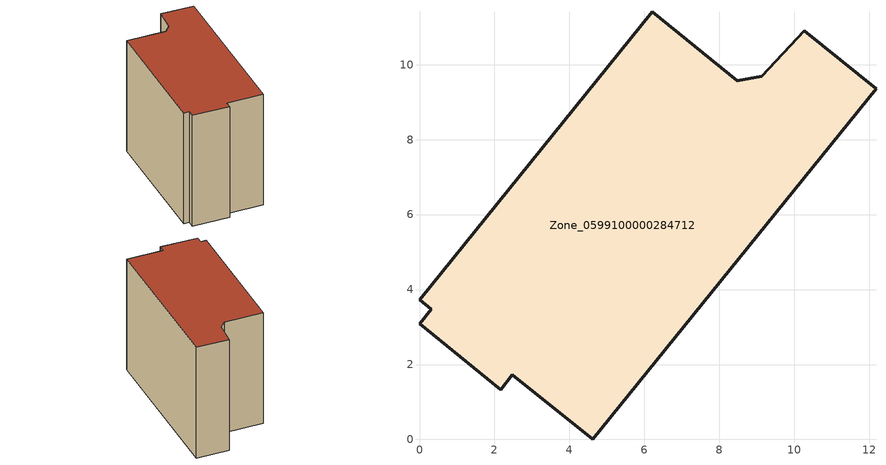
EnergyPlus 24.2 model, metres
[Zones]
Zone_0599100000284712
 floor ground (C_G): 2.17,1.33 0.01,3.08 0.32,3.47 0,3.73 6.21,11.42 8.48,9.57 9.13,9.69 10.27,10.9 12.18,9.36 4.62,0 2.48,1.72 z0
 wall outside (C_F): 0.01,3.08 2.17,1.33 2.48,1.72 4.62,0 12.18,9.36 10.27,10.9 9.13,9.69 8.48,9.57 6.21,11.42 0,3.73 0.32,3.47 0.01,3.08 z0:9.05
 roof outside (C_R): 9.13,9.69 8.48,9.57 6.21,11.42 0,3.73 0.32,3.47 0.01,3.08 2.17,1.33 2.48,1.72 4.62,0 12.18,9.36 10.27,10.9 z9.05
[BUILDING]
Pand.0599100000284712: North Axis=0; Terrain=City; Loads Convergence Tolerance Value=0.04; Temperature Convergence Tolerance Value=0.4; Solar Distribution=FullExterior; Maximum Number of Warmup Days=25; Minimum Number of Warmup Days=1
[Site:Location]
Rotterdam.The.Hague.AP_ZH_NLD Design_Conditions: Latitude=51.96; Longitude=4.45; Time Zone=1; Elevation=-4.5
[SITE:GROUNDTEMPERATURE:BUILDINGSURFACE]
18, 18, 18, 18, 18, 18, 18, 18, 18, 18, 18, 18
[MATERIAL] Thermal Absorptance=0.9; Solar Absorptance=0.7; Visible Absorptance=0.7
Name | Roughness | Thickness | Conductivity | Density | Specific Heat
G.TI.1946-1964 | MediumSmooth | 0.15 | 1 | 540 | 1210
F.TI.1946-1964 | Rough | 0.3 | 0.857143 | 1920 | 840
R.TI.1946-1964 | MediumRough | 0.2 | 0.277778 | 1500 | 1000
[CONSTRUCTION]
C_G: G.TI.1946-1964
C_F: F.TI.1946-1964
C_R: R.TI.1946-1964
[ZONE]
Zone_0599100000284712: Type=1; Multiplier=1; Ceiling Height=Autocalculate; Volume=Autocalculate; Floor Area=autocalculate; Part of Total Floor Area=Yes
[ZONEINFILTRATION:DESIGNFLOWRATE]
Infil_Zone_0599100000284712: Zone or ZoneList or Space or SpaceList=Zone_0599100000284712; Schedule=AlwaysOn; Design Flow Rate Calculation Method=Flow/Area; Flow Rate per Floor Area=0.003; Constant Term Coefficient=1; Temperature Term Coefficient=0; Velocity Term Coefficient=0; Velocity Squared Term Coefficient=0
[HVACTEMPLATE:ZONE:IDEALLOADSAIRSYSTEM]
Zone_0599100000284712: Maximum Heating Supply Air Temperature=50; Minimum Cooling Supply Air Temperature=13; Maximum Heating Supply Air Humidity Ratio=0.0156; Minimum Cooling Supply Air Humidity Ratio=0.0077; Heating Limit=NoLimit; Cooling Limit=NoLimit; Dehumidification Control Type=ConstantSensibleHeatRatio; Cooling Sensible Heat Ratio=0.7; Dehumidification Setpoint=60; Humidification Control Type=None; Humidification Setpoint=30; Outdoor Air Method=None; Outdoor Air Flow Rate per Person=0.00944; Outdoor Air Flow Rate per Zone Floor Area=0; Outdoor Air Flow Rate per Zone=0; Demand Controlled Ventilation Type=None; Outdoor Air Economizer Type=NoEconomizer; Heat Recovery Type=None; Sensible Heat Recovery Effectiveness=0.7; Latent Heat Recovery Effectiveness=0.65
[ZONECONTROL:THERMOSTAT]
ThermostatControl_Zone_0599100000284712: Zone or ZoneList=Zone_0599100000284712; Control Type Schedule=DualSetpointControlType; Control 1=Thermostat_Zone_0599100000284712; Temperature Difference Between Cutout And Setpoint=0
[THERMOSTATSETPOINT:DUALSETPOINT]
Thermostat_Zone_0599100000284712: Heating Setpoint Temperature Schedule=HeatingSetpoint_Zone_0599100000284712; Cooling Setpoint Temperature Schedule=CoolingSetpoint_Zone_0599100000284712
[SCHEDULE:COMPACT]
HeatingSetpoint_Zone_0599100000284712: Through: 12/31, For: AllDays, Until: 24:00, 21
CoolingSetpoint_Zone_0599100000284712: Through: 12/31, For: AllDays, Until: 24:00, 24
DualSetpointControlType: Through: 12/31, For: AllDays, Until: 24:00, 4
AlwaysOn: Through: 12/31, For: AllDays, Until: 24:00, 1
